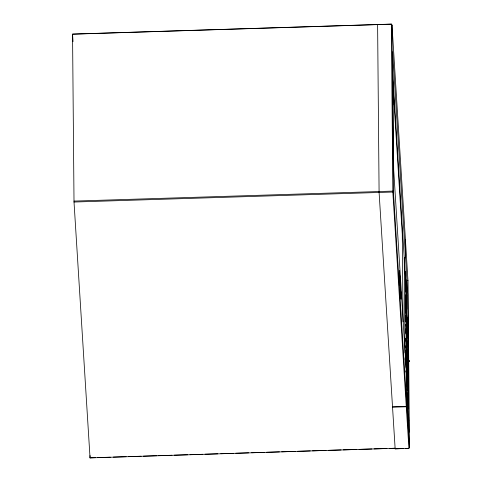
<?xml version="1.0" encoding="UTF-8"?>
<svg xmlns="http://www.w3.org/2000/svg" width="482" height="482" viewBox="0 0 482 482"><rect width="100%" height="100%" fill="white"/><g stroke="black" fill="none" stroke-linecap="round" stroke-linejoin="round"><path stroke-width="0.72" d="M405.802 316.319L405.766 315.065L405.796 316.487M406.013 350.053L406.013 350.968M406.308 334.153L406.332 334.918L406.133 330.911M406.242 316.686L406.242 317.608M406.308 305.968L406.302 306.335L406.26 304.799L406.489 309.36L406.44 307.564M406.495 353.541L406.537 353.179M406.838 351.999C406.796 349.667 406.941 356.915 406.88 352.71M406.862 327.272L406.814 325.844L407.019 329.899L406.977 328.435L407.013 329.772L406.983 328.579L406.977 329.013M407.061 336.442L407.043 335.448M406.941 376.593L406.85 378.527M407.109 350.498L407.266 352.993L407.157 349.721L407.139 350.462M407.477 373.46L407.29 370.453L407.489 374.387M406.193 309.36L406.248 312.149M406.422 375.683L406.157 370.158M406.308 333.966L406.302 333.719M406.41 375.472L406.362 373.604L406.338 374.327M407.417 361.114L407.386 359.668M407.404 385.986C407.368 384.317 407.356 385.654 407.423 385.636M406.097 302.907C406.013 299.388 406.115 304.986 406.169 303.196L406.175 304.353M406.073 350.896L406.103 352.282M406.187 371.2L406.187 370.845L406.272 372.604M406.284 355.24L406.254 353.848M406.398 374.948L406.29 373.399M406.922 327.899L406.953 328.899M406.886 375.852L406.935 376.96M407.344 354.999C407.308 352.818 407.362 355.993 407.344 355.101M405.916 299.244L405.94 300.485L405.91 300.033M406.031 320.036L405.958 318.596M406.139 352.908L406.019 350.534M406.392 312.372L406.199 309.119L406.236 309.721M406.356 339.533L406.332 337.231L406.404 338.539M406.362 374.653C406.416 373.261 406.447 376.43 406.465 375.291M406.995 322.331L406.88 320.524L407.007 322.952L406.868 319.843M407.043 335.514L407.151 338.051M406.935 365.199C406.922 363.091 406.947 369.555 406.971 366.218M407.326 353.993L407.362 354.535L407.326 353.993M405.91 306.456L405.916 306.799L405.826 303.142M406.748 320.108L406.7 318.753M406.941 379.623L406.941 379.949L406.898 378.352M407.248 353.186L407.206 350.553M407.139 393.198L407.236 404.687M407.278 372.496L407.272 371.393L407.314 372.941L407.296 370.574L407.326 370.995M407.139 394.065L407.169 393.089L407.224 393.788M408.905 432.197L408.905 431.336M406.169 331.947L406.175 331.676M406.151 331.58L406.115 330.592L406.133 331.785L406.127 331.261M406.175 353.535L406.151 352.161M406.724 319.861L406.73 319.229M406.832 377.761L406.796 376.773C407.079 384.208 406.681 373.899 406.88 378.677M407.489 387.191L407.519 388.028L407.513 387.022M406.151 354.384L406.163 353.776M406.085 351.095L406.097 352.155L406.085 351.264M406.109 352.24L406.103 351.589L406.169 353.445M406.862 327.115C406.724 324.121 406.995 329.483 406.874 326.838M407.049 329.513L407.139 331.851M407.218 351.553L407.188 352.493L407.151 350.336M407.465 386.944L407.417 385.636M405.736 303.28L405.681 302.196L405.693 302.588M405.778 315.318L405.802 316.168M407.386 374.038L407.356 373.556M399.548 275.102L399.548 274.716M400.253 284.995L400.271 284.525L400.349 285.754M400.94 296.852L400.934 297.237L400.916 296.587M405.91 311.8L405.916 311.499M400.229 285.434C400.072 286.639 399.976 278.777 400.144 282.5M400.687 292.875L400.675 293.586L400.548 290.315M405.91 311.86L405.971 313.119M405.892 317.072L405.874 317.626M406.368 313.137L406.35 311.643M406.404 319.771L406.41 319.47M406.922 322.362L406.814 320.711L406.85 321.795M406.983 335.442L406.995 334.773L407.007 335.496M407.242 353.469L407.266 353.866L407.169 352.264M406.965 379.943C407.031 382.551 406.868 376.575 407.037 381.443M406.953 379.442L406.971 379.876M407.483 375.803L407.549 376.846M407.489 375.514L407.519 374.002L407.513 375.858M405.717 302.371L405.73 301.587M405.898 311.993L405.91 311.245M405.88 317.915L405.898 317.168M406.001 319.759L405.958 318.686M406.392 312.149L406.459 315.602L406.344 311.426M406.392 319.964C406.332 317.264 406.615 323.669 406.495 321.518M406.157 354.619L406.169 353.872M406.766 332.002L406.772 331.158L406.76 331.779M406.977 335.345L406.989 334.598M406.874 376.406L406.886 375.659M407.477 375.707L407.495 374.96L407.531 376.508L407.453 372.941L407.471 374.201L407.368 373.869M400.65 293.164L400.693 290.893L400.825 295.972L400.795 295.52M405.904 305.745L405.874 305.22M407.278 358.68L407.242 357.355M407.35 372.791L407.411 373.652M406.422 313.433L406.35 311.517M406.338 318.873L406.296 317.475L406.332 318.915M407.049 322.813L406.971 321.56L407.007 322.157M406.935 323.332L406.947 322.645L406.989 323.38M407.296 360.385L407.308 359.801M406.959 322.072L406.953 321.946M405.724 303.859L405.736 303.058M406.91 366.639L406.874 365.193L406.886 366.23M407.043 324.175L407.031 324.754L407.001 323.561M407.073 330.857L407.031 329.242L407.127 331.556M406.266 372.351L406.206 371.242M406.362 374.394L406.362 373.689L406.332 374.201M406.266 333.05L406.284 333.363L406.193 332.02M406.073 330.833L406.097 330.333M407.561 376.044L407.531 376.508M405.94 305.57L405.958 305.166M406.32 306.263L406.41 307.191L406.332 305.835M406.284 312.125L406.29 312.746M406.495 337.322L406.453 336.068L406.585 338.997M406.555 338.418C406.495 335.171 406.567 340.135 406.543 337.539M406.965 367.423L407.115 369.965L406.995 367.272M406.953 367.344L406.959 365.109M407.453 367.814L407.332 365.278M407.356 366.941L407.29 364.398L407.465 367.941M406.037 301.937L405.995 300.388L406.145 303.732L406.109 302.353L406.085 302.804M406.386 339.021L406.428 340.629M406.519 337.304L406.495 337.153M406.133 346.353L406.115 348.143L406.061 345.22M407.296 364.615C407.23 363.904 407.23 362.795 407.266 364.784M407.35 366.567L407.332 365.736M407.338 365.856L407.338 365.302M407.007 368.067L406.953 366.91M407.386 371.911L407.392 372.682M405.724 308.203L405.748 309.546M407.404 360.614L407.284 359.867M406.959 377.183L406.935 376.87M407.404 360.373L407.368 359.397M406.236 311.071L406.338 313.107M406.091 330.544L406.067 329.851M406.103 330.429L406.079 330.935L406.025 329.146L406.037 330.248M406.501 353.806L406.549 354.764L406.507 353.3L406.561 355.065L406.549 353.902M406.483 347.245L406.428 346.498L406.489 347.612L406.428 344.72M406.495 320.705C406.615 324.5 406.44 319.217 406.537 321.482M406.308 334.641L406.32 334.333M406.109 341.111L406.031 339.449A12.225 0.325 88.2 0 0 406.061 338.985M406.061 301.678L406.085 302.027L406.055 301.66M406.585 338.497L406.621 339.611L406.561 338.165M389.884 448.417L395.144 448.254L90.044 457.9L74.017 202.03L72.553 34.095L391.366 24.1L391.993 25.112L405.386 238.897L405.573 257.569L407.73 294.02L408.676 408.923L406.603 376.177M90.044 457.9L90.044 455.562M377.611 24.606L379.093 192.463L395.15 448.832L408.887 448.405L409.471 447.398L408.025 281.506L405.41 239.325M391.366 24.1L392.83 192.029L406.254 406.338L392.517 406.766M395.15 448.832L403.127 448.507M406.254 406.338L406.838 405.808L393.445 192.017L391.993 25.112M409.471 447.398L406.868 406.236L406.579 375.743L393.692 169.772L392.667 51.827L405.543 257.135L404.235 257.978L405.055 352.854M408.899 432.047L408.82 431.613M392.541 407.194L406.278 406.766L406.868 406.236M405.573 257.569L404.259 258.412L406.013 286.175L405.862 280.843M72.529 34.174L391.342 24.178L391.968 25.191M73.987 201.09L393.414 191.083M74.017 202.03L393.445 192.017M90.062 457.816L95.328 457.653M97.581 457.581L110.354 457.183M113.36 457.087L126.133 456.689M128.387 456.617L141.16 456.219M143.413 456.147L156.939 455.719M158.445 455.677L171.972 455.249M174.225 455.177L187.751 454.755M190.004 454.683L202.777 454.285M205.031 454.213L217.804 453.815M220.81 453.719L233.589 453.321M235.843 453.249L248.616 452.845M251.622 452.755L264.395 452.351M266.648 452.279L279.421 451.881M281.675 451.809L295.201 451.387M297.454 451.315L310.233 450.917M312.487 450.845L326.013 450.417M328.266 450.351L341.039 449.947M343.292 449.881L356.819 449.453M359.072 449.381L371.851 448.983M374.104 448.911L386.877 448.513M405.296 448.435L408.911 448.326L406.278 406.766M407.423 280.47L407.995 280.566M406.386 314.342L406.392 313.631M406.428 308.245L406.362 306.6M406.35 307.034L406.422 308.112L406.392 307.552M406.392 314.469L406.38 313.433M405.983 331.399L405.995 333.851M407.32 360.024L407.411 361.771M406.525 353.366L406.483 351.866L406.483 353.336M406.953 321.398L406.862 320.301M407.38 360.018L407.344 360.958L407.32 360.295M406.947 321.97L406.935 320.952M406.26 372.381L406.248 371.869M406.754 344.1L406.814 344.925M406.236 353.523L406.248 354.71L406.248 354.143M406.82 320.681L406.82 321.114L406.838 319.367M406.013 319.168L406.103 321.319M406.88 333.779L406.838 332.291L406.874 333.634M406.181 303.937L406.139 302.762M406.754 343.865L406.832 347.13L406.766 345.919L406.814 346.829L406.832 346.341M407.507 387.805L407.639 389.866L407.609 388.564M405.73 308.86L405.717 308.552M406.097 321.175L406.049 320.114M407.417 372.55C407.392 374.514 407.356 371.441 407.374 372.628M406.193 370.995L406.187 371.267M400.397 287.115L400.385 286.537M406.224 310.396L406.206 310.04L406.296 311.601M400.566 290.465L400.644 293.11M406.941 365.645L406.88 365.314L406.941 365.73M407.344 360.476L407.212 358.825M406.459 336.87L406.398 335.255L406.416 336.316M407.067 369.11L407.097 368.724M399.735 275.885C399.512 275.047 399.927 282.44 399.807 277.867M400.126 282.175C399.97 280.904 400.181 286.856 400.205 284.579M406.796 325.609L406.796 325.922L406.76 324.898L406.772 326.007M406.778 345.202L406.814 346.034M407.453 386.913L407.417 385.733L407.549 388.528M400.361 288.266L400.44 289.381L400.349 286.862L400.355 287.266M406.73 318.518L406.754 318.843L406.724 317.475M407.272 352.475L407.266 351.474M407.29 372.634L407.326 372.315L407.398 374.442M407.615 389.558L407.591 388.317M400.337 285.519L400.301 285.085L400.283 285.808M406.862 320.205L406.868 319.921M406.296 287.802L406.326 288.278M406.537 291.58L406.567 292.056M392.583 71.896L404.235 257.978M406.091 286.688L406.115 287.061L406.085 286.049M406.561 294.725L406.597 295.647M406.224 291.471L406.356 294.05L406.199 288.61M405.85 285.983L405.796 282.844M405.934 287.326L405.904 286.85L406.332 291.267L406.169 285.778L406.175 286.392M406.224 291.929L406.169 288.796M406.591 297.822L406.621 298.298L406.404 289.501L406.41 290.122M406.513 308.685C406.814 315.264 406.447 308.329 406.621 310.45M405.989 301.34L405.91 299.906M406.212 304.889L406.193 304.166M406.507 309.583L406.597 311.047M405.615 299.726L405.772 303.208M405.621 300.244L405.754 302.654M405.79 303.895L405.808 302.859M405.802 304.118L405.85 304.883M406.386 313.047L406.422 313.662M406.398 313.288L406.326 312.812M406.826 320.138L406.766 318.186L406.862 322.018M405.766 303.606L405.802 304.973M405.862 306.04L405.898 306.648L405.874 305.841M406.422 314.963L406.386 312.041M406.766 319.747L406.796 320.94M406.977 323.826L406.886 320.735M407.013 324.392L407.085 325.555M406.579 319.464L406.151 312.36L406.157 312.704M405.946 312.691L405.916 311.33M406.338 318.168L406.38 318.891M406.368 319.542L406.477 320.44M406.465 321.09L406.453 320.078M406.766 325.079L406.796 325.693M406.639 326.428L406.212 319.331L406.218 319.674M405.772 315.638L405.946 318.885M406.043 320.464L406.145 322M406.73 330.465L406.76 331.911M406.953 334.93L406.85 332.405L406.826 332.972M406.989 335.153L407.013 335.623M407.037 335.761L407.025 336.147L406.79 331.387L406.796 332.496M406.772 345.04L406.808 345.498L406.808 345.028M407.127 350.757L407.157 349.974M407.188 351.167L407.284 351.981M407.2 356.752L407.163 356.126M407.32 358.62L407.35 359.168M407.332 359.204L407.362 360.205M406.079 341.208L406.055 338.593L406.007 339.521M407.392 361.825C407.236 360.096 407.435 357.987 407.206 358.475M407.417 366.308L407.459 369.218M407.423 367.73L407.453 368.748M407.344 367.429L407.38 367.82M406.151 354.535L406.175 352.607L406.26 354.366L406.254 353.866M406.049 351.981L406.091 353.619M406.085 352.517L406.218 355.596M407.079 369.351L407.067 368.248L407.079 368.851M407.115 378.105L406.645 370.55L407.121 378.448M407.037 379.894L406.778 375.502L406.784 375.846M407.483 386.522L407.398 385.853M407.531 387.341L407.585 389.179M406.802 376.954L406.808 377.442M406.935 378.942L406.928 379.81L406.91 379.111M407.38 385.913L407.411 386.064M406.434 375.153L406.368 374.616M407.224 393.667L408.694 417.285M400 279.861L399.976 279.482L400.03 283.277L399.855 277.493L399.903 281.283L399.885 280.904M400.488 288.959L400.578 290.224L400.536 288.387M400.765 294.141L400.711 291.453L400.717 291.869M399.458 274.137L399.482 274.523L399.427 270.727L399.638 277.011L399.614 276.626M400.482 290.465L400.506 290.863L400.452 287.055L400.602 290.791L400.494 289.351M400.843 296.273L400.867 296.659L400.813 292.863L401.024 299.147L401 298.762M407.35 408.109L408.82 431.733M72.601 34.843L73.023 41.597M405.717 308.643L405.705 307.932L405.754 309.649M405.964 318.247L405.977 318.964L405.964 318.325M406.995 328.688L406.965 329.092M407.043 329.953L407.061 330.339M406.88 351.926L406.844 351.517L406.892 352.167M406.928 358.963C406.784 357.264 407.079 363.085 406.904 360.705M399.753 276.21L399.668 274.939L399.831 278.168M400.343 287.941L400.367 288.694M407.121 351.541L407.115 351.372M407.055 368.073L407.019 367.639L407.055 368.182M407.23 358.542L407.236 359.277L407.212 358.674M406.477 375.436L406.422 375.749M406.983 367.814L406.989 367.061M406.814 374.604L406.784 374.134L406.814 375.472L406.79 374.255L406.82 374.713M406.621 310.571L406.591 310.095L406.591 310.782M406.916 359.873L406.947 360.277L406.898 358.692L406.947 361.151L406.904 360.47M408.694 417.165L408.814 420.81M407.296 407.073L407.35 408.23M400.355 285.465L400.385 286.206M406.236 289.887L406.326 292.104M406.983 322.579L406.983 322.518M406.091 320.428L406.067 319.94L406.055 320.5M400.343 288.224L400.295 287.109M406.965 380.256L406.983 380.593L406.959 380.165M400.15 282.235L400.174 282.759M399.759 275.945L399.777 276.469M406.218 309.806L406.193 309.245M407.26 353.27L407.266 353.722L407.26 353.354M406.995 378.394L406.947 377.177L406.971 377.966M400.361 286.019L400.397 286.573M406.507 353.059L406.495 352.155L406.501 354.083M406.224 371.797L406.26 372.2M406.977 322.38L407.067 325.266M399.711 277.542L399.801 279.012L399.813 278.289M400.162 282.88L400.223 284.458M399.771 276.59L399.819 277.608M406.886 353.065L406.826 352.143M406.856 353.27C406.947 355.246 406.844 351.776 406.832 352.691M407.248 405.796L407.296 407.127M405.808 304.22L405.85 305.654M407.284 360.066L407.248 357.668M406.91 359.596L406.898 359.006M400.313 287.145L400.265 285.953M406.061 329.748L406.115 331.544M400.181 283.296L400.289 286.26M405.995 319.699L405.946 317.975M405.91 304.449L405.934 305.48M407.392 366.073L407.386 368.152L407.296 365.82M405.687 302.304L405.724 303.817M407.368 366.212L407.356 365.796M407.525 375.448L407.549 376.436L407.513 375.978M406.754 318.457L406.706 317.222L406.718 318.373M405.844 316.385L405.88 317.831M406.892 375.749L406.922 377.207M407.23 404.585L407.254 405.82M406.495 347.215L406.416 344.341L406.477 345.516M405.796 315.77L405.82 316.915M408.808 420.708L408.911 431.438M407.218 329.351L407.218 329.694L406.706 321.163L406.706 321.506M407.278 336.322L407.278 336.665L406.766 328.128L406.766 328.477M407.338 343.455L407.344 343.799L406.591 331.532L406.597 331.875M407.417 352.005L407.417 352.348L407.001 345.383L407.001 345.733M407.477 359.114L407.477 359.458L407.061 352.493L407.067 352.836M407.537 366.079L407.537 366.422L407.121 359.458L407.127 359.801M407.597 373.032L407.597 373.375L407.182 366.41L407.188 366.754M407.784 394.674L407.79 395.017M407.109 336.557L407.121 337.665M407.284 354.198L407.278 353.095L407.314 354.589M407.025 335.189L407.079 337.038M407.176 356.397L407.26 358.542M406.916 344.07L406.922 344.413L406.688 340.455L406.694 340.804M407.037 358.144L407.043 358.488L405.814 338.605L405.82 338.948M407.272 386.486L407.278 386.829M406.404 297.099L407.218 390.408M407.031 379.551L407.007 381.057M406.356 318.536L406.434 319.807M406.838 374.984L406.85 376.081M406.922 376.249L406.935 377.442M406.031 288.338L406.037 288.959L405.826 283.32M406.392 328.326L406.392 328.67L405.615 315.933L405.621 316.276M405.82 282.759L405.766 279.265L405.79 282.283M405.977 300.159L405.946 299.683L405.958 300.84M406.706 377.406L406.706 377.749M406.037 310.486L406.037 310.83L405.495 301.828L405.495 302.172M405.983 312.372L405.754 308.703L405.862 311.414L405.862 310.986M406.097 317.457L406.097 317.801L405.555 308.799L405.555 309.143M406.091 320.313L406.115 321.614M406.163 331.327L406.218 333.207M406.567 375.243L406.019 360.879L406.079 367.477M405.862 310.486L405.862 310.896M405.675 300.798L405.681 301.22M405.681 301.316L405.766 304.57M405.85 317.301L405.916 318.409M405.946 328.549L405.946 328.893L405.687 324.488L405.693 324.832M406.193 352.848L406.254 356.162M405.121 357.801L405.139 360.06M403.066 321.91L402.271 234.113L392.643 80.416L392.83 104.949M393.071 132.689L393.306 159.675M406.398 338.659L406.41 339.099M406.609 360.982L406.609 361.572L406.549 358.488L406.597 361.307L406.555 358.759L406.609 360.982M409.417 361.355L409.405 360.735L409.417 361.355M406.236 311.173L406.236 311.649L406.242 311.191M407.38 385.01L407.398 385.329L407.38 385.01M406.712 295.297L405.211 271.348L405.332 285.242L406.832 309.191L406.712 295.297M407.157 322.374L405.434 294.857L407.157 322.723L407.157 322.374M407.163 372.279L405.94 352.74L407.163 372.622L407.163 372.279M407.658 380.159L407.242 373.544L407.664 380.509L407.658 380.159M407.724 387.817L407.212 379.629L407.73 388.161L407.724 387.817M406.832 327.037L406.82 326.663L406.862 327.001"/></g></svg>
